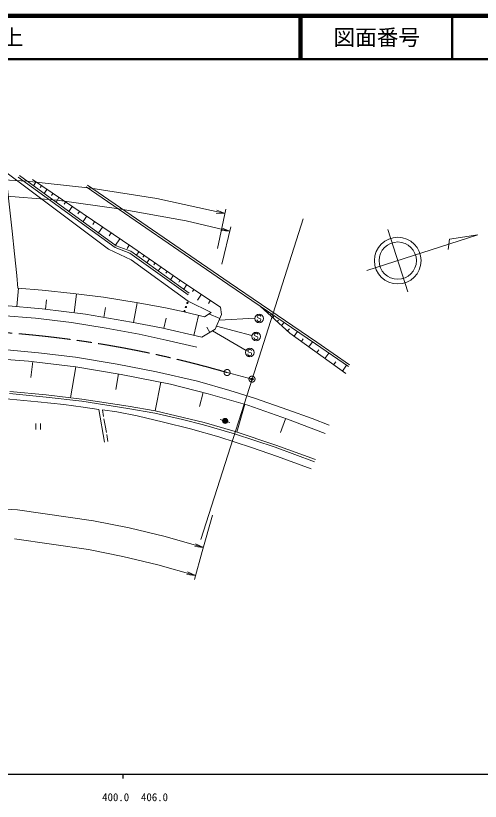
# Model space of a CAD drawing. Units: millimetres, scale not verified. Extents: x 40000 to 680000, y 20000 to 380000.
# Drawn here: x 443244 to 550530, y 198715 to 380000 of the extents above; entities that cross this region are included whole.
import ezdxf
from ezdxf.enums import TextEntityAlignment as Align

# ---------------------------------------------------------------- set-up
doc = ezdxf.new("R2010")
doc.units = ezdxf.units.MM
doc.header["$LTSCALE"] = 1000
doc.header["$PDMODE"] = 32
doc.header["$PDSIZE"] = 500
doc.linetypes.add('CHAIN', pattern=[18.5, 12, -1.5, 3.5, -1.5])
for name, color, linetype, lineweight in [('M-BMK', 2, 'CHAIN', 13), ('M-BMK-OTRS', 5, 'Continuous', 13), ('M-BMK-SRVR', 3, 'Continuous', 13), ('M-STR-HTXT', 7, 'Continuous', 13), ('M-STR-STRC', 7, 'Continuous', 13), ('M-TTL', 2, 'Continuous', 140), ('M-TTL-BAND', 7, 'Continuous', 25), ('M-TTL-LINE', 7, 'Continuous', 50), ('M-WORK', 1, 'Continuous', 13)]:
    doc.layers.add(name, color=color, linetype=linetype, lineweight=lineweight)
doc.layers.add('M-OTRS', color=6, linetype='Continuous')
doc.layers.add('M-TTL-TXT', color=7, linetype='Continuous')
doc.styles.add('ＭＳ ゴシック', font='')
doc.styles.get('ＭＳ ゴシック').set_extended_font_data('MS Gothic')

# ---------------------------------------------------------------- blocks, each defined once
blk = doc.blocks.new('open_arrow')
at = {"color": 0, "linetype": 'Continuous', "lineweight": -2}
blk.add_lwpolyline([(7.5, 1.25), (0, 0), (7.5, -1.25)], dxfattribs=at)

msp = doc.modelspace()

# ---------------------------------------------------------------- linework, layer by layer
at = {"layer": 'M-BMK'}
msp.add_line((492055, 297662), (497812, 296135), dxfattribs=at)
for centre in [(492055, 297662), (497812, 296135)]:
    msp.add_circle(centre, 700, dxfattribs=at)
msp.add_arc((422481, 57538), 250000, 73.84131, 91.16178, dxfattribs=at)
at = {"layer": 'M-BMK-OTRS'}
for p, q in [((497812, 296135), (509648, 333132)), ((485977, 259139), (497812, 296135))]:
    msp.add_line(p, q, dxfattribs=at)
at = {"layer": 'M-BMK-SRVR'}
for p, q in [((533780, 316297), (529164, 330656)), ((549934, 329412), (524293, 321168)), ((543450, 328459), (543084, 326078)), ((549934, 329412), (543450, 328459))]:
    msp.add_line(p, q, dxfattribs=at)
for radius in [5387, 4309]:
    msp.add_circle((531472, 323477), radius, dxfattribs=at)
at = {"layer": 'M-OTRS'}
msp.add_point((497812, 296135), dxfattribs=at)
at = {"layer": 'M-STR-HTXT'}
for p, q in [((431575, 342545), (445786, 341842)), ((445786, 341842), (460588, 340234)), ((460588, 340234), (475826, 337783)), ((438474, 338541), (452826, 337431)), ((452826, 337431), (467595, 335390)), ((475826, 337783), (491578, 334372)), ((467595, 335390), (482610, 332645)), ((489829, 326292), (491790, 335350)), ((482610, 332645), (492658, 330276)), ((490858, 322641), (492888, 331249)), ((426235, 267009), (443674, 265951)), ((443674, 265951), (461193, 263417)), ((488718, 264750), (486332, 256320)), ((461193, 263417), (469425, 261800)), ((469425, 261800), (477774, 259781)), ((442989, 259265), (460065, 256795)), ((477774, 259781), (486605, 257282)), ((460065, 256795), (467988, 255239)), ((486332, 256320), (484504, 249858)), ((467988, 255239), (476070, 253284)), ((476070, 253284), (484776, 250820))]:
    msp.add_line(p, q, dxfattribs=at)
at = {"layer": 'M-STR-STRC'}
for p, q in [((490196, 309728), (498444, 310181)), ((498985, 310623), (498969, 310510)), ((498969, 310510), (499055, 310327)), ((499114, 310762), (498985, 310623)), ((499055, 310327), (499206, 310254)), ((499245, 310855), (499114, 310762)), ((499206, 310254), (499738, 310066)), ((499411, 310888), (499245, 310855)), ((499527, 310872), (499411, 310888)), ((499671, 310800), (499527, 310872)), ((499781, 310725), (499671, 310800)), ((499738, 310066), (499818, 309893)), ((499815, 310614), (499781, 310725)), ((489597, 308341), (497800, 306193)), ((498972, 309735), (498933, 309845)), ((499056, 309557), (498972, 309735)), ((499159, 309484), (499056, 309557)), ((499305, 309409), (499159, 309484)), ((499425, 309392), (499305, 309409)), ((499593, 309421), (499425, 309392)), ((499718, 309517), (499593, 309421)), ((499789, 309666), (499718, 309517)), ((499818, 309893), (499789, 309666)), ((488692, 307293), (496433, 302710)), ((498323, 306482), (498307, 306369)), ((498451, 306621), (498323, 306482)), ((498582, 306714), (498451, 306621)), ((498748, 306747), (498582, 306714)), ((498864, 306731), (498748, 306747)), ((499008, 306659), (498864, 306731)), ((499118, 306584), (499008, 306659)), ((499152, 306472), (499118, 306584)), ((498309, 305594), (498270, 305704)), ((498307, 306369), (498392, 306186)), ((498393, 305416), (498309, 305594)), ((498392, 306186), (498543, 306113)), ((498496, 305343), (498393, 305416)), ((498642, 305268), (498496, 305343)), ((498543, 306113), (499075, 305925)), ((498763, 305251), (498642, 305268)), ((498930, 305279), (498763, 305251)), ((499055, 305376), (498930, 305279)), ((499126, 305525), (499055, 305376)), ((499075, 305925), (499156, 305752)), ((499156, 305752), (499126, 305525)), ((496873, 302755), (496857, 302642)), ((497002, 302894), (496873, 302755)), ((497133, 302987), (497002, 302894)), ((497299, 303020), (497133, 302987)), ((497415, 303004), (497299, 303020)), ((497559, 302932), (497415, 303004)), ((497669, 302857), (497559, 302932)), ((497703, 302745), (497669, 302857)), ((496860, 301867), (496821, 301977)), ((496857, 302642), (496943, 302459)), ((496944, 301689), (496860, 301867)), ((496943, 302459), (497094, 302386)), ((497047, 301616), (496944, 301689)), ((497193, 301541), (497047, 301616)), ((497094, 302386), (497626, 302198)), ((497313, 301524), (497193, 301541)), ((497481, 301552), (497313, 301524)), ((497606, 301649), (497481, 301552)), ((497677, 301798), (497606, 301649)), ((497626, 302198), (497706, 302025)), ((497706, 302025), (497677, 301798))]:
    msp.add_line(p, q, dxfattribs=at)
for centre in [(499443, 310137), (498780, 305996), (497331, 302269)]:
    msp.add_circle(centre, 1000, dxfattribs=at)
at = {"layer": 'M-TTL'}
msp.add_line((680000, 380000), (40000, 380000), dxfattribs=at)
at = {"layer": 'M-TTL-BAND'}
for p, q in [((40000, 205000), (579000, 205000)), ((468000, 205000), (468000, 204000))]:
    msp.add_line(p, q, dxfattribs=at)
at = {"layer": 'M-TTL-LINE'}
for p, q in [((508747, 380000), (508747, 370000)), ((509247, 380000), (509247, 370000)), ((543997, 380000), (543997, 370000)), ((40000, 370000), (680000, 370000))]:
    msp.add_line(p, q, dxfattribs=at)
at = {"layer": 'M-WORK'}
for p, q in [((443838, 342706), (466229, 326476)), ((444131, 343110), (466469, 326920)), ((447929, 341617), (447357, 340772)), ((459788, 340913), (492525, 318465)), ((449196, 340759), (448910, 340336)), ((450463, 339901), (449836, 338975)), ((459505, 340500), (492242, 318052)), ((451852, 338960), (451538, 338498)), ((453241, 338020), (452554, 337006)), ((454762, 336990), (454419, 336482)), ((456284, 335959), (455531, 334847)), ((457952, 334830), (457576, 334274)), ((459620, 333700), (458795, 332482)), ((461448, 332463), (461035, 331853)), ((463276, 331225), (462372, 329889)), ((465279, 329868), (464827, 329201)), ((467282, 328512), (466291, 327048)), ((466229, 326476), (469571, 325206)), ((466469, 326920), (469809, 325650)), ((469478, 327025), (468982, 326294)), ((469571, 325206), (483032, 315567)), ((469809, 325650), (483323, 315973)), ((471673, 325539), (471115, 324715)), ((472909, 324702), (472630, 324290)), ((474146, 323865), (473544, 322976)), ((475479, 322962), (475178, 322517)), ((476812, 322059), (476163, 321100)), ((478250, 321085), (477926, 320606)), ((479688, 320112), (478988, 319077)), ((481240, 319061), (480889, 318544)), ((482791, 318011), (482035, 316895)), ((492242, 318052), (499731, 312938)), ((492525, 318465), (500013, 313352)), ((443498, 312866), (443876, 317104)), ((456709, 311431), (457255, 315827)), ((484464, 316878), (484086, 316320)), ((486137, 315745), (485189, 314345)), ((450114, 312251), (450388, 314449)), ((470441, 309222), (471315, 313776)), ((488237, 314323), (487763, 313623)), ((463584, 310389), (463970, 312675)), ((499731, 312938), (512503, 304276)), ((500013, 313352), (512785, 304689)), ((500319, 312408), (500378, 312473)), ((500690, 312073), (500808, 312203)), ((501061, 311737), (501166, 311853)), ((477426, 307859), (477969, 310168)), ((484354, 306230), (485440, 310848)), ((490359, 310107), (487856, 311187)), ((501432, 311402), (501642, 311634)), ((502021, 310870), (502199, 311067)), ((502611, 310338), (502965, 310731)), ((503608, 309437), (503908, 309770)), ((504606, 308536), (505206, 309201)), ((488082, 306928), (487382, 308098)), ((506031, 307249), (506460, 307724)), ((507536, 306062), (508287, 307099)), ((509234, 304832), (509644, 305398)), ((510931, 303603), (511751, 304734)), ((512785, 304689), (520349, 299471)), ((512503, 304276), (520065, 299060)), ((512784, 302260), (513232, 302878)), ((514638, 300918), (515532, 302153)), ((447183, 300193), (446729, 296534)), ((516661, 299453), (517149, 300127)), ((518684, 297987), (519661, 299336)), ((457107, 298961), (455923, 291807)), ((466973, 297330), (466381, 293753)), ((476785, 295403), (475473, 288797)), ((441836, 292795), (450254, 291986)), ((441877, 293294), (450307, 292484)), ((450254, 291986), (458486, 291031)), ((450307, 292484), (458552, 291527)), ((486502, 293053), (485671, 289789)), ((458486, 291031), (469165, 289395)), ((458552, 291527), (469246, 289889)), ((496124, 290330), (494280, 283906)), ((463276, 289084), (463543, 287491)), ((469165, 289395), (475349, 288313)), ((469246, 289889), (475448, 288803)), ((475349, 288313), (481773, 286826)), ((475448, 288803), (481890, 287312)), ((463625, 286998), (463892, 285405)), ((481773, 286826), (486619, 285614)), ((481890, 287312), (486749, 286097)), ((490493, 286783), (492701, 286157)), ((505530, 286939), (504380, 283802)), ((447900, 285909), (447900, 284509)), ((448950, 284509), (448950, 285909)), ((463892, 285405), (464179, 283838)), ((486619, 285614), (493788, 283542)), ((486749, 286097), (493936, 284019)), ((464268, 283347), (464555, 281780)), ((493788, 283542), (503130, 280453)), ((493936, 284019), (503295, 280925)), ((503130, 280453), (512269, 277088)), ((503295, 280925), (512442, 277557))]:
    msp.add_line(p, q, dxfattribs=at)
for points in [[(441283, 343694), (464711, 326098), (469895, 323632), (483077, 314142), (488406, 311538), (486804, 310516), (482154, 311648), (477847, 312587), (471498, 313746), (463547, 315016), (456479, 315927), (449357, 316645), (443751, 317115), (443530, 320072), (442978, 325029), (442413, 330256), (441588, 337871), (440981, 343742)], [(256854, 298446), (291117, 301967), (348057, 307712), (390100, 311967), (398537, 312847), (409373, 313551), (426278, 313666), (440620, 313123), (449390, 312341), (459384, 311098), (470013, 309304), (476915, 307979), (486191, 305798), (489301, 307657), (490755, 311025), (490553, 312755), (481571, 318681), (470326, 326531), (447101, 342177)], [(499731, 312938), (506573, 306760), (519493, 297401)], [(417368, 311398), (426206, 311434), (432307, 311241), (439871, 310827), (447850, 310192), (456132, 309198), (464166, 307928), (471758, 306492), (478025, 305140), (485037, 303538)], [(417597, 303401), (422780, 303545), (428661, 303545), (434955, 303255), (441167, 302896), (448538, 302206), (457041, 301185), (466649, 299584), (475759, 297789), (485201, 295636), (492710, 293538), (498425, 291771), (506100, 289065), (511676, 287050), (515597, 285504)], [(342456, 272125), (339463, 293087), (340543, 294645), (344257, 295216), (368041, 297562), (396511, 300468), (407844, 301199), (418859, 301476), (424243, 301503), (434954, 301144), (446191, 300316), (457096, 298963), (467614, 297224), (479016, 294960), (487685, 292752), (496823, 290129), (506043, 286926), (514685, 283586)], [(433110, 291823), (437230, 291737), (441868, 291479), (448328, 290927), (454365, 290283), (458837, 289676), (462408, 289160), (463779, 281550)], [(463276, 289084), (466589, 288580), (471294, 287666), (477368, 286231), (483589, 284685), (490141, 282826), (497706, 280378), (503724, 278298), (511454, 275427)]]:
    msp.add_lwpolyline(points, dxfattribs=at)
for centre, radius in [((482898, 313719), 150), ((482222, 311837), 150), ((482560, 312778), 150), ((491609, 286488), 600), ((491609, 286488), 480), ((491609, 286488), 360), ((491609, 286488), 240), ((491609, 286488), 120), ((491609, 286488), 20)]:
    msp.add_circle(centre, radius, dxfattribs=at)
msp.add_point((491609, 286488), dxfattribs=at)

# ---------------------------------------------------------------- block references
at = {"layer": 'M-STR-HTXT', "xscale": 267, "yscale": 267}
for p, rotation in [((491578, 334372), 167.8), ((492658, 330276), 166.7), ((486605, 257282), 164.2), ((484776, 250820), 164.2)]:
    msp.add_blockref('open_arrow', p, dxfattribs=dict(at, rotation=rotation))

# ---------------------------------------------------------------- texts
at = {"layer": 'M-TTL-BAND', "style": 'ＭＳ ゴシック'}
for s, p in [('400.0', (466326, 198195)), ('406.0', (475296, 198195))]:
    msp.add_text(s, height=1833, dxfattribs=at).set_placement(p, align=Align.BOTTOM_CENTER)
at = {"layer": 'M-TTL-TXT', "style": 'ＭＳ ゴシック'}
msp.add_text('下関市大字内日上', height=3666, dxfattribs=at).set_placement((405024, 375000), align=Align.MIDDLE_LEFT)
msp.add_text('図面番号', height=3666, dxfattribs=at).set_placement((526622, 375000), align=Align.MIDDLE_CENTER)

doc.saveas('drawing.dxf')
